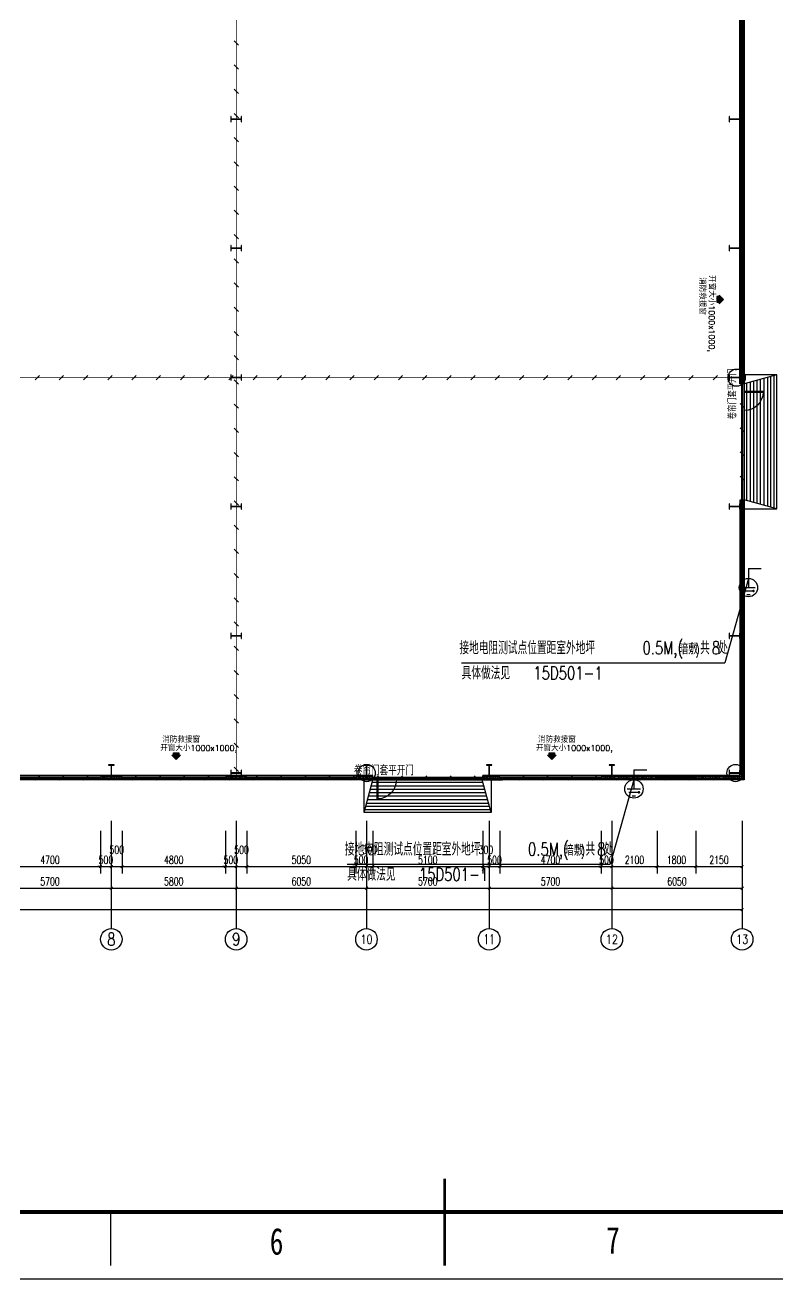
# Model space of a CAD drawing. Extents: x 7651907 to 8255021, y -2490714 to -1144618.
# Drawn here: x 7892677 to 7927646, y -1894158 to -1835911 of the extents above; entities that cross this region are included whole.
import ezdxf
from ezdxf.enums import TextEntityAlignment as Align

# ---------------------------------------------------------------- set-up
doc = ezdxf.new("R2010")
doc.units = 0
doc.header["$LTSCALE"] = 1000
for name, pattern in [('CENTER2', [1.125, 0.75, -0.125, 0.125, -0.125]), ('CONTINOUS', [0]), ('DASH', [0.35, 0.25, -0.1])]:
    doc.linetypes.add(name, pattern=pattern)
doc.layers.get('0').update_dxf_attribs({"linetype": 'CONTINUOUS'})
doc.layers.get('Defpoints').update_dxf_attribs({"linetype": 'CONTINUOUS'})
for name, color, linetype in [('001-墙体', 30, 'CONTINUOUS'), ('AXIS', 3, 'CONTINUOUS'), ('AXIS_TEXT', 7, 'CONTINUOUS'), ('DIM-动力', 3, 'CONTINUOUS'), ('EQUIP-动力', 3, 'CONTINUOUS'), ('M_Prof', 2, 'CONTINUOUS'), ('PUB_HATCH', 8, 'CONTINUOUS'), ('PUB_TEXT', 7, 'CONTINUOUS'), ('SHTLN', 4, 'CONTINUOUS'), ('STAIR', 2, 'CONTINUOUS'), ('wen强文字', 2, 'CONTINUOUS'), ('WINDOW', 4, 'CONTINUOUS'), ('WINDOW_TEXT', 7, 'CONTINUOUS'), ('WIRE-接地', 4, 'CONTINUOUS'), ('墙线', 2, 'CONTINUOUS'), ('外轮廓', 8, 'CONTINUOUS'), ('标注-照明', 7, 'CONTINUOUS')]:
    doc.layers.add(name, color=color, linetype=linetype)
doc.styles.add('_TCH_AXIS', font='COMPLEX', dxfattribs={"bigfont": 'GBCBIG'})
doc.styles.add('_TCH_DIM', font='SIMPLEX', dxfattribs={"bigfont": 'GBCBIG'})
doc.styles.add('_TCH_DIM_T3', font='SIMPLEX', dxfattribs={"width": 0.705882, "bigfont": 'GBCBIG'})
doc.styles.add('_TCH_WINDOW', font='SIMPLEX', dxfattribs={"height": 3.5, "bigfont": 'GBCBIG'})
doc.styles.add('COMPLEX', font='COMPLEX')
doc.styles.add('LDTS', font='txt.shx', dxfattribs={"width": 0.75, "bigfont": 'hzdx.shx'})
doc.styles.get("Standard").update_dxf_attribs({"font": 'txt.shx', "width": 0.7, "bigfont": 'TSSDCHN.shx'})
doc.styles.add('图框字体', font='simhei.ttf')
doc.dimstyles.new('_TCH_ARCH&&125', dxfattribs={"dimtxt": 371.875, "dimasz": 125, "dimexe": 312.5, "dimexo": 375, "dimgap": 125, "dimtad": 1, "dimdec": 0, "dimzin": 0, "dimdsep": 46, "dimtxsty": '_TCH_DIM_T3', "dimblk": 'ARCHTICK', "dimcen": 0.09, "dimclrt": 7, "dimazin": 2, "dimtfac": 1, "dimtdec": 0, "dimtix": 1, "dimtmove": 2, "dimatfit": 3, "dimfxl": 0, "dimtolj": 1, "dimtzin": 0, "dimarcsym": 0})
pattern_1 = [(45, (0, 53.85), (-106.06606, 106.06606), []), (45, (52.16, 0), (-106.06606, 106.06606), [59.21055, -33.8346])]

# ---------------------------------------------------------------- blocks, each defined once
blk = doc.blocks.new('sgdgsgsg')
at = {"layer": 'M_Prof'}
for points in [[(8034296, -951026), (8034296, -951276), (8034308, -951276), (8034308, -951154), (8034784, -951154), (8034784, -951276), (8034796, -951276), (8034796, -951026), (8034784, -951026), (8034784, -951148), (8034308, -951148), (8034308, -951026)], [(8057446, -951026), (8057446, -951276), (8057458, -951276), (8057458, -951154), (8057934, -951154), (8057934, -951276), (8057946, -951276), (8057946, -951026), (8057934, -951026), (8057934, -951148), (8057458, -951148), (8057458, -951026)], [(8034296, -957026), (8034296, -957276), (8034308, -957276), (8034308, -957154), (8034784, -957154), (8034784, -957276), (8034796, -957276), (8034796, -957026), (8034784, -957026), (8034784, -957148), (8034308, -957148), (8034308, -957026)], [(8057446, -957026), (8057446, -957276), (8057458, -957276), (8057458, -957154), (8057934, -957154), (8057934, -957276), (8057946, -957276), (8057946, -957026), (8057934, -957026), (8057934, -957148), (8057458, -957148), (8057458, -957026)], [(8034296, -963026), (8034296, -963276), (8034308, -963276), (8034308, -963154), (8034784, -963154), (8034784, -963276), (8034796, -963276), (8034796, -963026), (8034784, -963026), (8034784, -963148), (8034308, -963148), (8034308, -963026)], [(8057446, -963026), (8057446, -963276), (8057458, -963276), (8057458, -963154), (8057934, -963154), (8057934, -963276), (8057946, -963276), (8057946, -963026), (8057934, -963026), (8057934, -963148), (8057458, -963148), (8057458, -963026)], [(8034296, -969026), (8034296, -969276), (8034308, -969276), (8034308, -969154), (8034784, -969154), (8034784, -969276), (8034796, -969276), (8034796, -969026), (8034784, -969026), (8034784, -969148), (8034308, -969148), (8034308, -969026)], [(8057446, -969026), (8057446, -969276), (8057458, -969276), (8057458, -969154), (8057934, -969154), (8057934, -969276), (8057946, -969276), (8057946, -969026), (8057934, -969026), (8057934, -969148), (8057458, -969148), (8057458, -969026)], [(8034296, -975026), (8034296, -975276), (8034308, -975276), (8034308, -975154), (8034784, -975154), (8034784, -975276), (8034796, -975276), (8034796, -975026), (8034784, -975026), (8034784, -975148), (8034308, -975148), (8034308, -975026)], [(8057446, -975026), (8057446, -975276), (8057458, -975276), (8057458, -975154), (8057934, -975154), (8057934, -975276), (8057946, -975276), (8057946, -975026), (8057934, -975026), (8057934, -975148), (8057458, -975148), (8057458, -975026)], [(8028871, -981151), (8028621, -981151), (8028621, -981163), (8028743, -981163), (8028743, -981639), (8028621, -981639), (8028621, -981651), (8028871, -981651), (8028871, -981639), (8028749, -981639), (8028749, -981163), (8028871, -981163)], [(8034296, -981401), (8034296, -981651), (8034308, -981651), (8034308, -981529), (8034784, -981529), (8034784, -981651), (8034796, -981651), (8034796, -981401), (8034784, -981401), (8034784, -981523), (8034308, -981523), (8034308, -981401)], [(8040721, -981151), (8040471, -981151), (8040471, -981163), (8040593, -981163), (8040593, -981639), (8040471, -981639), (8040471, -981651), (8040721, -981651), (8040721, -981639), (8040599, -981639), (8040599, -981163), (8040721, -981163)], [(8046421, -981151), (8046171, -981151), (8046171, -981163), (8046293, -981163), (8046293, -981639), (8046171, -981639), (8046171, -981651), (8046421, -981651), (8046421, -981639), (8046299, -981639), (8046299, -981163), (8046421, -981163)], [(8052121, -981151), (8051871, -981151), (8051871, -981163), (8051993, -981163), (8051993, -981639), (8051871, -981639), (8051871, -981651), (8052121, -981651), (8052121, -981639), (8051999, -981639), (8051999, -981163), (8052121, -981163)], [(8057446, -981401), (8057446, -981651), (8057458, -981651), (8057458, -981529), (8057934, -981529), (8057934, -981651), (8057946, -981651), (8057946, -981401), (8057934, -981401), (8057934, -981523), (8057458, -981523), (8057458, -981401)]]:
    blk.add_lwpolyline(points, close=True, dxfattribs=at)
blk = doc.blocks.new('5181895')
h = blk.add_hatch(color=13)
h.dxf.hatch_style = 1
h.paths.add_polyline_path([(-1101987, -147875), (-1102144, -148033), (-1102087, -148033), (-1102087, -148123), (-1101887, -148123), (-1101887, -148033), (-1101829, -148033)])
at = {"color": 13}
blk.add_lwpolyline([(-1101987, -147875), (-1102144, -148033), (-1102087, -148033), (-1102087, -148123), (-1101887, -148123), (-1101887, -148033), (-1101829, -148033), (-1101987, -147875)], close=True, dxfattribs=at)
blk = doc.blocks.new('_AXISO')
blk.add_circle((0, 0), 0.5)
at = {"layer": 'AXIS_TEXT', "style": 'COMPLEX', "width": 1.041667}
blk.add_attdef('A', text='', height=0.56, dxfattribs=at).set_placement((-0.25, -0.28), (0.25, -0.28), align=Align.FIT)
blk = doc.blocks.new('_ArchTick')
at = {"color": 0, "linetype": 'ByBlock', "const_width": 0.4}
blk.add_lwpolyline([(-0.5, -0.5), (0.5, 0.5)], dxfattribs=at)
blk = doc.blocks.new('*D82')
at = {"layer": 'AXIS', "color": 0, "lineweight": -2}
for p, q in [((8000, 5625), (8000, 1562)), ((78000, 5625), (78000, 1562)), ((8000, 1875), (78000, 1875))]:
    blk.add_line(p, q, dxfattribs=at)
at = {"layer": 'Defpoints', "color": 0}
for p in [(8000, 6000), (78000, 6000), (78000, 1875)]:
    blk.add_point(p, dxfattribs=at)
at = {"layer": 'AXIS', "color": 0, "lineweight": -2, "xscale": 125, "yscale": 125, "zscale": 125, "rotation": 180}
blk.add_blockref('_ArchTick', (8000, 1875), dxfattribs=at)
at = {"layer": 'AXIS', "color": 0, "lineweight": -2, "xscale": 125, "yscale": 125, "zscale": 125}
blk.add_blockref('_ArchTick', (78000, 1875), dxfattribs=at)
at = {"layer": 'AXIS', "color": 7, "insert": (43000, 2186), "char_height": 371.9, "attachment_point": 5, "style": '_TCH_DIM_T3'}
blk.add_mtext('\\A1;70000', dxfattribs=at)
blk = doc.blocks.new('*D89')
at = {"layer": 'AXIS', "color": 0, "lineweight": -2}
for p, q in [((43000, 5625), (43000, 2562)), ((48700, 5625), (48700, 2562)), ((43000, 2875), (48700, 2875))]:
    blk.add_line(p, q, dxfattribs=at)
at = {"layer": 'Defpoints', "color": 0}
for p in [(43000, 6000), (48700, 6000), (48700, 2875)]:
    blk.add_point(p, dxfattribs=at)
at = {"layer": 'AXIS', "color": 0, "lineweight": -2, "xscale": 125, "yscale": 125, "zscale": 125, "rotation": 180}
blk.add_blockref('_ArchTick', (43000, 2875), dxfattribs=at)
at = {"layer": 'AXIS', "color": 0, "lineweight": -2, "xscale": 125, "yscale": 125, "zscale": 125}
blk.add_blockref('_ArchTick', (48700, 2875), dxfattribs=at)
at = {"layer": 'AXIS', "color": 7, "insert": (45850, 3186), "char_height": 371.9, "attachment_point": 5, "style": '_TCH_DIM_T3'}
blk.add_mtext('\\A1;5700', dxfattribs=at)
blk = doc.blocks.new('*D90')
at = {"layer": 'AXIS', "color": 0, "lineweight": -2}
for p, q in [((48700, 5625), (48700, 2562)), ((54500, 5625), (54500, 2562)), ((48700, 2875), (54500, 2875))]:
    blk.add_line(p, q, dxfattribs=at)
at = {"layer": 'Defpoints', "color": 0}
for p in [(48700, 6000), (54500, 6000), (54500, 2875)]:
    blk.add_point(p, dxfattribs=at)
at = {"layer": 'AXIS', "color": 0, "lineweight": -2, "xscale": 125, "yscale": 125, "zscale": 125, "rotation": 180}
blk.add_blockref('_ArchTick', (48700, 2875), dxfattribs=at)
at = {"layer": 'AXIS', "color": 0, "lineweight": -2, "xscale": 125, "yscale": 125, "zscale": 125}
blk.add_blockref('_ArchTick', (54500, 2875), dxfattribs=at)
at = {"layer": 'AXIS', "color": 7, "insert": (51600, 3186), "char_height": 371.9, "attachment_point": 5, "style": '_TCH_DIM_T3'}
blk.add_mtext('\\A1;5800', dxfattribs=at)
blk = doc.blocks.new('*D91')
at = {"layer": 'AXIS', "color": 0, "lineweight": -2}
for p, q in [((54500, 5625), (54500, 2562)), ((60550, 5625), (60550, 2562)), ((54500, 2875), (60550, 2875))]:
    blk.add_line(p, q, dxfattribs=at)
at = {"layer": 'Defpoints', "color": 0}
for p in [(54500, 6000), (60550, 6000), (60550, 2875)]:
    blk.add_point(p, dxfattribs=at)
at = {"layer": 'AXIS', "color": 0, "lineweight": -2, "xscale": 125, "yscale": 125, "zscale": 125, "rotation": 180}
blk.add_blockref('_ArchTick', (54500, 2875), dxfattribs=at)
at = {"layer": 'AXIS', "color": 0, "lineweight": -2, "xscale": 125, "yscale": 125, "zscale": 125}
blk.add_blockref('_ArchTick', (60550, 2875), dxfattribs=at)
at = {"layer": 'AXIS', "color": 7, "insert": (57525, 3186), "char_height": 371.9, "attachment_point": 5, "style": '_TCH_DIM_T3'}
blk.add_mtext('\\A1;6050', dxfattribs=at)
blk = doc.blocks.new('*D92')
at = {"layer": 'AXIS', "color": 0, "lineweight": -2}
for p, q in [((60550, 5625), (60550, 2562)), ((66250, 5625), (66250, 2562)), ((60550, 2875), (66250, 2875))]:
    blk.add_line(p, q, dxfattribs=at)
at = {"layer": 'Defpoints', "color": 0}
for p in [(60550, 6000), (66250, 6000), (66250, 2875)]:
    blk.add_point(p, dxfattribs=at)
at = {"layer": 'AXIS', "color": 0, "lineweight": -2, "xscale": 125, "yscale": 125, "zscale": 125, "rotation": 180}
blk.add_blockref('_ArchTick', (60550, 2875), dxfattribs=at)
at = {"layer": 'AXIS', "color": 0, "lineweight": -2, "xscale": 125, "yscale": 125, "zscale": 125}
blk.add_blockref('_ArchTick', (66250, 2875), dxfattribs=at)
at = {"layer": 'AXIS', "color": 7, "insert": (63400, 3186), "char_height": 371.9, "attachment_point": 5, "style": '_TCH_DIM_T3'}
blk.add_mtext('\\A1;5700', dxfattribs=at)
blk = doc.blocks.new('*D93')
at = {"layer": 'AXIS', "color": 0, "lineweight": -2}
for p, q in [((66250, 5625), (66250, 2562)), ((71950, 5625), (71950, 2562)), ((66250, 2875), (71950, 2875))]:
    blk.add_line(p, q, dxfattribs=at)
at = {"layer": 'Defpoints', "color": 0}
for p in [(66250, 6000), (71950, 6000), (71950, 2875)]:
    blk.add_point(p, dxfattribs=at)
at = {"layer": 'AXIS', "color": 0, "lineweight": -2, "xscale": 125, "yscale": 125, "zscale": 125, "rotation": 180}
blk.add_blockref('_ArchTick', (66250, 2875), dxfattribs=at)
at = {"layer": 'AXIS', "color": 0, "lineweight": -2, "xscale": 125, "yscale": 125, "zscale": 125}
blk.add_blockref('_ArchTick', (71950, 2875), dxfattribs=at)
at = {"layer": 'AXIS', "color": 7, "insert": (69100, 3186), "char_height": 371.9, "attachment_point": 5, "style": '_TCH_DIM_T3'}
blk.add_mtext('\\A1;5700', dxfattribs=at)
blk = doc.blocks.new('*D94')
at = {"layer": 'AXIS', "color": 0, "lineweight": -2}
for p, q in [((71950, 5625), (71950, 2562)), ((78000, 5625), (78000, 2562)), ((71950, 2875), (78000, 2875))]:
    blk.add_line(p, q, dxfattribs=at)
at = {"layer": 'Defpoints', "color": 0}
for p in [(71950, 6000), (78000, 6000), (78000, 2875)]:
    blk.add_point(p, dxfattribs=at)
at = {"layer": 'AXIS', "color": 0, "lineweight": -2, "xscale": 125, "yscale": 125, "zscale": 125, "rotation": 180}
blk.add_blockref('_ArchTick', (71950, 2875), dxfattribs=at)
at = {"layer": 'AXIS', "color": 0, "lineweight": -2, "xscale": 125, "yscale": 125, "zscale": 125}
blk.add_blockref('_ArchTick', (78000, 2875), dxfattribs=at)
at = {"layer": 'AXIS', "color": 7, "insert": (74975, 3186), "char_height": 371.9, "attachment_point": 5, "style": '_TCH_DIM_T3'}
blk.add_mtext('\\A1;6050', dxfattribs=at)
blk = doc.blocks.new('$DorLib2D$00000213')
at = {"color": 0, "linetype": 'DASH', "const_width": 0.02}
blk.add_lwpolyline([(0.5, 0), (-0.5, 0)], dxfattribs=at)
blk = doc.blocks.new('$TCHSYS$WIN2D')
for p, q in [((-0.5, 0.5), (0.5, 0.5)), ((-0.5, 0.5), (-0.5, -0.5)), ((0.5, 0.5), (0.5, -0.5)), ((0.5, 0.167), (-0.5, 0.167)), ((0.5, -0.167), (-0.5, -0.167)), ((-0.5, -0.5), (0.5, -0.5))]:
    blk.add_line(p, q)
blk = doc.blocks.new('*D144')
at = {"layer": 'AXIS', "color": 0, "lineweight": -2}
for p, q in [((43500, 5539), (43500, 3562)), ((48200, 5539), (48200, 3562)), ((43500, 3875), (48200, 3875))]:
    blk.add_line(p, q, dxfattribs=at)
at = {"layer": 'Defpoints', "color": 0}
for p in [(43500, 5914), (48200, 5914), (48200, 3875)]:
    blk.add_point(p, dxfattribs=at)
at = {"layer": 'AXIS', "color": 0, "lineweight": -2, "xscale": 125, "yscale": 125, "zscale": 125, "rotation": 180}
blk.add_blockref('_ArchTick', (43500, 3875), dxfattribs=at)
at = {"layer": 'AXIS', "color": 0, "lineweight": -2, "xscale": 125, "yscale": 125, "zscale": 125}
blk.add_blockref('_ArchTick', (48200, 3875), dxfattribs=at)
at = {"layer": 'AXIS', "color": 7, "insert": (45850, 4186), "char_height": 371.9, "attachment_point": 5, "style": '_TCH_DIM_T3'}
blk.add_mtext('\\A1;4700', dxfattribs=at)
blk = doc.blocks.new('*D145')
at = {"layer": 'AXIS', "color": 0, "lineweight": -2}
for p, q in [((48200, 5539), (48200, 3562)), ((48700, 5539), (48700, 3562)), ((48200, 3875), (48075, 3875)), ((48200, 3875), (48700, 3875)), ((48700, 3875), (48825, 3875))]:
    blk.add_line(p, q, dxfattribs=at)
at = {"layer": 'Defpoints', "color": 0}
for p in [(48200, 5914), (48700, 5914), (48700, 3875)]:
    blk.add_point(p, dxfattribs=at)
at = {"layer": 'AXIS', "color": 0, "lineweight": -2, "xscale": 125, "yscale": 125, "zscale": 125}
blk.add_blockref('_ArchTick', (48200, 3875), dxfattribs=at)
at = {"layer": 'AXIS', "color": 0, "lineweight": -2, "xscale": 125, "yscale": 125, "zscale": 125, "rotation": 180}
blk.add_blockref('_ArchTick', (48700, 3875), dxfattribs=at)
at = {"layer": 'AXIS', "color": 7, "insert": (48450, 4186), "char_height": 371.9, "attachment_point": 5, "style": '_TCH_DIM_T3'}
blk.add_mtext('\\A1;500', dxfattribs=at)
blk = doc.blocks.new('*D146')
at = {"layer": 'AXIS', "color": 0, "lineweight": -2}
for p, q in [((48700, 5539), (48700, 3562)), ((49200, 5539), (49200, 3562)), ((48700, 3875), (49200, 3875))]:
    blk.add_line(p, q, dxfattribs=at)
at = {"layer": 'Defpoints', "color": 0}
for p in [(48700, 5914), (49200, 5914), (49200, 3875)]:
    blk.add_point(p, dxfattribs=at)
at = {"layer": 'AXIS', "color": 0, "lineweight": -2, "xscale": 125, "yscale": 125, "zscale": 125, "rotation": 180}
blk.add_blockref('_ArchTick', (48700, 3875), dxfattribs=at)
at = {"layer": 'AXIS', "color": 0, "lineweight": -2, "xscale": 125, "yscale": 125, "zscale": 125}
blk.add_blockref('_ArchTick', (49200, 3875), dxfattribs=at)
at = {"layer": 'AXIS', "color": 7, "insert": (48950, 4656), "char_height": 371.9, "attachment_point": 5, "style": '_TCH_DIM_T3'}
blk.add_mtext('\\A1;500', dxfattribs=at)
blk = doc.blocks.new('*D147')
at = {"layer": 'AXIS', "color": 0, "lineweight": -2}
for p, q in [((49200, 5539), (49200, 3562)), ((54000, 5539), (54000, 3562)), ((49200, 3875), (54000, 3875))]:
    blk.add_line(p, q, dxfattribs=at)
at = {"layer": 'Defpoints', "color": 0}
for p in [(49200, 5914), (54000, 5914), (54000, 3875)]:
    blk.add_point(p, dxfattribs=at)
at = {"layer": 'AXIS', "color": 0, "lineweight": -2, "xscale": 125, "yscale": 125, "zscale": 125, "rotation": 180}
blk.add_blockref('_ArchTick', (49200, 3875), dxfattribs=at)
at = {"layer": 'AXIS', "color": 0, "lineweight": -2, "xscale": 125, "yscale": 125, "zscale": 125}
blk.add_blockref('_ArchTick', (54000, 3875), dxfattribs=at)
at = {"layer": 'AXIS', "color": 7, "insert": (51600, 4186), "char_height": 371.9, "attachment_point": 5, "style": '_TCH_DIM_T3'}
blk.add_mtext('\\A1;4800', dxfattribs=at)
blk = doc.blocks.new('*D148')
at = {"layer": 'AXIS', "color": 0, "lineweight": -2}
for p, q in [((54000, 5539), (54000, 3562)), ((54500, 5539), (54500, 3562)), ((54000, 3875), (53875, 3875)), ((54000, 3875), (54500, 3875)), ((54500, 3875), (54625, 3875))]:
    blk.add_line(p, q, dxfattribs=at)
at = {"layer": 'Defpoints', "color": 0}
for p in [(54000, 5914), (54500, 5914), (54500, 3875)]:
    blk.add_point(p, dxfattribs=at)
at = {"layer": 'AXIS', "color": 0, "lineweight": -2, "xscale": 125, "yscale": 125, "zscale": 125}
blk.add_blockref('_ArchTick', (54000, 3875), dxfattribs=at)
at = {"layer": 'AXIS', "color": 0, "lineweight": -2, "xscale": 125, "yscale": 125, "zscale": 125, "rotation": 180}
blk.add_blockref('_ArchTick', (54500, 3875), dxfattribs=at)
at = {"layer": 'AXIS', "color": 7, "insert": (54250, 4186), "char_height": 371.9, "attachment_point": 5, "style": '_TCH_DIM_T3'}
blk.add_mtext('\\A1;500', dxfattribs=at)
blk = doc.blocks.new('*D149')
at = {"layer": 'AXIS', "color": 0, "lineweight": -2}
for p, q in [((54500, 5539), (54500, 3562)), ((55000, 5539), (55000, 3562)), ((54500, 3875), (55000, 3875))]:
    blk.add_line(p, q, dxfattribs=at)
at = {"layer": 'Defpoints', "color": 0}
for p in [(54500, 5914), (55000, 5914), (55000, 3875)]:
    blk.add_point(p, dxfattribs=at)
at = {"layer": 'AXIS', "color": 0, "lineweight": -2, "xscale": 125, "yscale": 125, "zscale": 125, "rotation": 180}
blk.add_blockref('_ArchTick', (54500, 3875), dxfattribs=at)
at = {"layer": 'AXIS', "color": 0, "lineweight": -2, "xscale": 125, "yscale": 125, "zscale": 125}
blk.add_blockref('_ArchTick', (55000, 3875), dxfattribs=at)
at = {"layer": 'AXIS', "color": 7, "insert": (54750, 4656), "char_height": 371.9, "attachment_point": 5, "style": '_TCH_DIM_T3'}
blk.add_mtext('\\A1;500', dxfattribs=at)
blk = doc.blocks.new('*D150')
at = {"layer": 'AXIS', "color": 0, "lineweight": -2}
for p, q in [((55000, 5539), (55000, 3562)), ((60050, 5539), (60050, 3562)), ((55000, 3875), (60050, 3875))]:
    blk.add_line(p, q, dxfattribs=at)
at = {"layer": 'Defpoints', "color": 0}
for p in [(55000, 5914), (60050, 5914), (60050, 3875)]:
    blk.add_point(p, dxfattribs=at)
at = {"layer": 'AXIS', "color": 0, "lineweight": -2, "xscale": 125, "yscale": 125, "zscale": 125, "rotation": 180}
blk.add_blockref('_ArchTick', (55000, 3875), dxfattribs=at)
at = {"layer": 'AXIS', "color": 0, "lineweight": -2, "xscale": 125, "yscale": 125, "zscale": 125}
blk.add_blockref('_ArchTick', (60050, 3875), dxfattribs=at)
at = {"layer": 'AXIS', "color": 7, "insert": (57525, 4186), "char_height": 371.9, "attachment_point": 5, "style": '_TCH_DIM_T3'}
blk.add_mtext('\\A1;5050', dxfattribs=at)
blk = doc.blocks.new('*D151')
at = {"layer": 'AXIS', "color": 0, "lineweight": -2}
for p, q in [((60050, 5539), (60050, 3562)), ((60550, 5539), (60550, 3562)), ((60050, 3875), (59925, 3875)), ((60050, 3875), (60550, 3875)), ((60550, 3875), (60675, 3875))]:
    blk.add_line(p, q, dxfattribs=at)
at = {"layer": 'Defpoints', "color": 0}
for p in [(60050, 5914), (60550, 5914), (60550, 3875)]:
    blk.add_point(p, dxfattribs=at)
at = {"layer": 'AXIS', "color": 0, "lineweight": -2, "xscale": 125, "yscale": 125, "zscale": 125}
blk.add_blockref('_ArchTick', (60050, 3875), dxfattribs=at)
at = {"layer": 'AXIS', "color": 0, "lineweight": -2, "xscale": 125, "yscale": 125, "zscale": 125, "rotation": 180}
blk.add_blockref('_ArchTick', (60550, 3875), dxfattribs=at)
at = {"layer": 'AXIS', "color": 7, "insert": (60300, 4186), "char_height": 371.9, "attachment_point": 5, "style": '_TCH_DIM_T3'}
blk.add_mtext('\\A1;500', dxfattribs=at)
blk = doc.blocks.new('*D152')
at = {"layer": 'AXIS', "color": 0, "lineweight": -2}
for p, q in [((60550, 5539), (60550, 3562)), ((60850, 5539), (60850, 3562)), ((60550, 3875), (60850, 3875))]:
    blk.add_line(p, q, dxfattribs=at)
at = {"layer": 'Defpoints', "color": 0}
for p in [(60550, 5914), (60850, 5914), (60850, 3875)]:
    blk.add_point(p, dxfattribs=at)
at = {"layer": 'AXIS', "color": 0, "lineweight": -2, "xscale": 125, "yscale": 125, "zscale": 125, "rotation": 180}
blk.add_blockref('_ArchTick', (60550, 3875), dxfattribs=at)
at = {"layer": 'AXIS', "color": 0, "lineweight": -2, "xscale": 125, "yscale": 125, "zscale": 125}
blk.add_blockref('_ArchTick', (60850, 3875), dxfattribs=at)
at = {"layer": 'AXIS', "color": 7, "insert": (60700, 4656), "char_height": 371.9, "attachment_point": 5, "style": '_TCH_DIM_T3'}
blk.add_mtext('\\A1;300', dxfattribs=at)
blk = doc.blocks.new('*D153')
at = {"layer": 'AXIS', "color": 0, "lineweight": -2}
for p, q in [((60850, 5539), (60850, 3562)), ((65950, 5539), (65950, 3562)), ((60850, 3875), (65950, 3875))]:
    blk.add_line(p, q, dxfattribs=at)
at = {"layer": 'Defpoints', "color": 0}
for p in [(60850, 5914), (65950, 5914), (65950, 3875)]:
    blk.add_point(p, dxfattribs=at)
at = {"layer": 'AXIS', "color": 0, "lineweight": -2, "xscale": 125, "yscale": 125, "zscale": 125, "rotation": 180}
blk.add_blockref('_ArchTick', (60850, 3875), dxfattribs=at)
at = {"layer": 'AXIS', "color": 0, "lineweight": -2, "xscale": 125, "yscale": 125, "zscale": 125}
blk.add_blockref('_ArchTick', (65950, 3875), dxfattribs=at)
at = {"layer": 'AXIS', "color": 7, "insert": (63400, 4186), "char_height": 371.9, "attachment_point": 5, "style": '_TCH_DIM_T3'}
blk.add_mtext('\\A1;5100', dxfattribs=at)
blk = doc.blocks.new('*D154')
at = {"layer": 'AXIS', "color": 0, "lineweight": -2}
for p, q in [((65950, 5539), (65950, 3562)), ((66250, 5539), (66250, 3562)), ((65950, 3875), (66250, 3875))]:
    blk.add_line(p, q, dxfattribs=at)
at = {"layer": 'Defpoints', "color": 0}
for p in [(65950, 5914), (66250, 5914), (66250, 3875)]:
    blk.add_point(p, dxfattribs=at)
at = {"layer": 'AXIS', "color": 0, "lineweight": -2, "xscale": 125, "yscale": 125, "zscale": 125, "rotation": 180}
blk.add_blockref('_ArchTick', (65950, 3875), dxfattribs=at)
at = {"layer": 'AXIS', "color": 0, "lineweight": -2, "xscale": 125, "yscale": 125, "zscale": 125}
blk.add_blockref('_ArchTick', (66250, 3875), dxfattribs=at)
at = {"layer": 'AXIS', "color": 7, "insert": (66100, 4656), "char_height": 371.9, "attachment_point": 5, "style": '_TCH_DIM_T3'}
blk.add_mtext('\\A1;300', dxfattribs=at)
blk = doc.blocks.new('*D155')
at = {"layer": 'AXIS', "color": 0, "lineweight": -2}
for p, q in [((66250, 5539), (66250, 3562)), ((66750, 5539), (66750, 3562)), ((66250, 3875), (66125, 3875)), ((66250, 3875), (66750, 3875)), ((66750, 3875), (66875, 3875))]:
    blk.add_line(p, q, dxfattribs=at)
at = {"layer": 'Defpoints', "color": 0}
for p in [(66250, 5914), (66750, 5914), (66750, 3875)]:
    blk.add_point(p, dxfattribs=at)
at = {"layer": 'AXIS', "color": 0, "lineweight": -2, "xscale": 125, "yscale": 125, "zscale": 125}
blk.add_blockref('_ArchTick', (66250, 3875), dxfattribs=at)
at = {"layer": 'AXIS', "color": 0, "lineweight": -2, "xscale": 125, "yscale": 125, "zscale": 125, "rotation": 180}
blk.add_blockref('_ArchTick', (66750, 3875), dxfattribs=at)
at = {"layer": 'AXIS', "color": 7, "insert": (66500, 4186), "char_height": 371.9, "attachment_point": 5, "style": '_TCH_DIM_T3'}
blk.add_mtext('\\A1;500', dxfattribs=at)
blk = doc.blocks.new('*D156')
at = {"layer": 'AXIS', "color": 0, "lineweight": -2}
for p, q in [((66750, 5539), (66750, 3562)), ((71450, 5539), (71450, 3562)), ((66750, 3875), (71450, 3875))]:
    blk.add_line(p, q, dxfattribs=at)
at = {"layer": 'Defpoints', "color": 0}
for p in [(66750, 5914), (71450, 5914), (71450, 3875)]:
    blk.add_point(p, dxfattribs=at)
at = {"layer": 'AXIS', "color": 0, "lineweight": -2, "xscale": 125, "yscale": 125, "zscale": 125, "rotation": 180}
blk.add_blockref('_ArchTick', (66750, 3875), dxfattribs=at)
at = {"layer": 'AXIS', "color": 0, "lineweight": -2, "xscale": 125, "yscale": 125, "zscale": 125}
blk.add_blockref('_ArchTick', (71450, 3875), dxfattribs=at)
at = {"layer": 'AXIS', "color": 7, "insert": (69100, 4186), "char_height": 371.9, "attachment_point": 5, "style": '_TCH_DIM_T3'}
blk.add_mtext('\\A1;4700', dxfattribs=at)
blk = doc.blocks.new('*D157')
at = {"layer": 'AXIS', "color": 0, "lineweight": -2}
for p, q in [((71450, 5539), (71450, 3562)), ((71950, 5539), (71950, 3562)), ((71450, 3875), (71325, 3875)), ((71450, 3875), (71950, 3875)), ((71950, 3875), (72075, 3875))]:
    blk.add_line(p, q, dxfattribs=at)
at = {"layer": 'Defpoints', "color": 0}
for p in [(71450, 5914), (71950, 5914), (71950, 3875)]:
    blk.add_point(p, dxfattribs=at)
at = {"layer": 'AXIS', "color": 0, "lineweight": -2, "xscale": 125, "yscale": 125, "zscale": 125}
blk.add_blockref('_ArchTick', (71450, 3875), dxfattribs=at)
at = {"layer": 'AXIS', "color": 0, "lineweight": -2, "xscale": 125, "yscale": 125, "zscale": 125, "rotation": 180}
blk.add_blockref('_ArchTick', (71950, 3875), dxfattribs=at)
at = {"layer": 'AXIS', "color": 7, "insert": (71700, 4186), "char_height": 371.9, "attachment_point": 5, "style": '_TCH_DIM_T3'}
blk.add_mtext('\\A1;500', dxfattribs=at)
blk = doc.blocks.new('*D158')
at = {"layer": 'AXIS', "color": 0, "lineweight": -2}
for p, q in [((71950, 5539), (71950, 3562)), ((74050, 5539), (74050, 3562)), ((71950, 3875), (74050, 3875))]:
    blk.add_line(p, q, dxfattribs=at)
at = {"layer": 'Defpoints', "color": 0}
for p in [(71950, 5914), (74050, 5914), (74050, 3875)]:
    blk.add_point(p, dxfattribs=at)
at = {"layer": 'AXIS', "color": 0, "lineweight": -2, "xscale": 125, "yscale": 125, "zscale": 125, "rotation": 180}
blk.add_blockref('_ArchTick', (71950, 3875), dxfattribs=at)
at = {"layer": 'AXIS', "color": 0, "lineweight": -2, "xscale": 125, "yscale": 125, "zscale": 125}
blk.add_blockref('_ArchTick', (74050, 3875), dxfattribs=at)
at = {"layer": 'AXIS', "color": 7, "insert": (73000, 4186), "char_height": 371.9, "attachment_point": 5, "style": '_TCH_DIM_T3'}
blk.add_mtext('\\A1;2100', dxfattribs=at)
blk = doc.blocks.new('*D159')
at = {"layer": 'AXIS', "color": 0, "lineweight": -2}
for p, q in [((74050, 5539), (74050, 3562)), ((75850, 5539), (75850, 3562)), ((74050, 3875), (75850, 3875))]:
    blk.add_line(p, q, dxfattribs=at)
at = {"layer": 'Defpoints', "color": 0}
for p in [(74050, 5914), (75850, 5914), (75850, 3875)]:
    blk.add_point(p, dxfattribs=at)
at = {"layer": 'AXIS', "color": 0, "lineweight": -2, "xscale": 125, "yscale": 125, "zscale": 125, "rotation": 180}
blk.add_blockref('_ArchTick', (74050, 3875), dxfattribs=at)
at = {"layer": 'AXIS', "color": 0, "lineweight": -2, "xscale": 125, "yscale": 125, "zscale": 125}
blk.add_blockref('_ArchTick', (75850, 3875), dxfattribs=at)
at = {"layer": 'AXIS', "color": 7, "insert": (74950, 4186), "char_height": 371.9, "attachment_point": 5, "style": '_TCH_DIM_T3'}
blk.add_mtext('\\A1;1800', dxfattribs=at)
blk = doc.blocks.new('*D160')
at = {"layer": 'AXIS', "color": 0, "lineweight": -2}
for p, q in [((75850, 5539), (75850, 3562)), ((78000, 5539), (78000, 3562)), ((75850, 3875), (78000, 3875))]:
    blk.add_line(p, q, dxfattribs=at)
at = {"layer": 'Defpoints', "color": 0}
for p in [(75850, 5914), (78000, 5914), (78000, 3875)]:
    blk.add_point(p, dxfattribs=at)
at = {"layer": 'AXIS', "color": 0, "lineweight": -2, "xscale": 125, "yscale": 125, "zscale": 125, "rotation": 180}
blk.add_blockref('_ArchTick', (75850, 3875), dxfattribs=at)
at = {"layer": 'AXIS', "color": 0, "lineweight": -2, "xscale": 125, "yscale": 125, "zscale": 125}
blk.add_blockref('_ArchTick', (78000, 3875), dxfattribs=at)
at = {"layer": 'AXIS', "color": 7, "insert": (76925, 4186), "char_height": 371.9, "attachment_point": 5, "style": '_TCH_DIM_T3'}
blk.add_mtext('\\A1;2150', dxfattribs=at)
blk = doc.blocks.new('$TelecSys$00000008')
blk.add_line((0.4, 0.4), (-0.4, -0.4))
blk = doc.blocks.new('$equip$00002693')
for p, q in [((-1.19, 0), (-1.19, -1.77)), ((-1.82, -1.77), (-0.57, -1.77)), ((-1.66, -2.08), (-0.72, -2.08)), ((-1.35, -2.4), (-1.04, -2.4))]:
    blk.add_line(p, q)
blk.add_lwpolyline([(-1.19, 0), (0, 0)])
blk.add_circle((-1.19, -1.77), 0.853)
blk = doc.blocks.new('A$C77A11537')
at = {"layer": 'DIM-动力'}
for p in [(13396, 4758), (71, 843)]:
    blk.add_line(p, (12297, 843), dxfattribs=at)
at = {"layer": 'DIM-动力', "const_width": 60}
blk.add_lwpolyline([(13613, 4200, 1), (13648, 4151, 1)], format="xyb", close=True, dxfattribs=at)
at = {"layer": 'EQUIP-动力', "xscale": 500, "yscale": 500, "zscale": 500}
blk.add_blockref('$equip$00002693', (13992, 5218), dxfattribs=at)
at = {"layer": 'DIM-动力', "color": 7, "style": '_TCH_DIM'}
blk.add_text('暗敷', height=506.4, dxfattribs=at).set_placement((10145, 1234))
at = {"layer": 'DIM-动力', "color": 7, "style": '_TCH_DIM', "width": 0.705882}
blk.add_text(')', height=446, dxfattribs=at).set_placement((10940, 1234))
at = {"layer": '标注-照明', "linetype": 'CONTINOUS', "style": 'LDTS', "width": 0.75}
for s, p in [('接地电阻测试点位置距室外地坪', (-28, 1234)), ('0.5M,(', (8476, 1234)), ('共', (11150, 1234)), ('8', (11695, 1234)), ('处', (11998, 1234)), ('具体做法见', (75, 63)), ('15D501-1', (3404, 63))]:
    blk.add_text(s, height=600, dxfattribs=at).set_placement(p)
blk = doc.blocks.new('A2-H')
at = {"color": 0}
blk.add_line((254.5, 10), (254.5, 2), dxfattribs=at)
blk.add_lwpolyline([(0, 0), (594, 0), (594, 420), (0, 420)], close=True, dxfattribs=at)
at = {"color": 0, "const_width": 0.6}
blk.add_lwpolyline([(25, 10), (584, 10), (584, 410), (25, 410)], close=True, dxfattribs=at)
at = {"color": 0, "const_width": 0.4}
blk.add_lwpolyline([(304.5, 15), (304.5, 2)], dxfattribs=at)
at = {"style": '图框字体', "width": 0.75}
for s, p in [('6', (278.32, 3.62)), ('7', (328.64, 3.78))]:
    blk.add_text(s, height=4, dxfattribs=at).set_placement(p)
blk = doc.blocks.new('A$C0DF00DDE')
at = {"layer": 'PUB_HATCH'}
h = blk.add_hatch(dxfattribs=at)
h.set_pattern_fill('天然石材', color=256, scale=30, style=0)
h.set_pattern_definition(pattern_1)
h.paths.add_polyline_path([(77950, 39100), (77950, 38100), (78050, 38100), (78050, 39100)])
h = blk.add_hatch(dxfattribs=at)
h.set_pattern_fill('天然石材', color=256, scale=30, style=0)
h.set_pattern_definition(pattern_1)
h.paths.add_polyline_path([(77950, 33100), (77950, 32100), (78050, 32100), (78050, 33100)])
h = blk.add_hatch(dxfattribs=at)
h.set_pattern_fill('天然石材', color=256, scale=30, style=0)
h.set_pattern_definition(pattern_1)
h.paths.add_polyline_path([(77950, 27100), (77950, 26299.9), (78050, 26299.9), (78050, 27100)])
h = blk.add_hatch(dxfattribs=at)
h.set_pattern_fill('天然石材', color=256, scale=30, style=0)
h.set_pattern_definition(pattern_1)
h.paths.add_polyline_path([(77950, 20900), (77950, 20100), (78050, 20100), (78050, 20900)])
h = blk.add_hatch(dxfattribs=at)
h.set_pattern_fill('天然石材', color=256, scale=30, style=0)
h.set_pattern_definition(pattern_1)
h.paths.add_polyline_path([(77950, 15100), (77950, 12200.2), (78050, 12200.2), (78050, 15100)])
h = blk.add_hatch(dxfattribs=at)
h.set_pattern_fill('天然石材', color=256, scale=30, style=0)
h.set_pattern_definition(pattern_1)
h.paths.add_polyline_path([(78050, 7950), (78050, 10400.2), (77950, 10400.2), (77950, 8050)])
h = blk.add_hatch(dxfattribs=at)
h.set_pattern_fill('天然石材', color=256, scale=30, style=0)
h.set_pattern_definition(pattern_1)
h.paths.add_polyline_path([(49200, 8050), (48200, 8050), (48200, 7950), (49200, 7950)])
h = blk.add_hatch(dxfattribs=at)
h.set_pattern_fill('天然石材', color=256, scale=30, style=0)
h.set_pattern_definition(pattern_1)
h.paths.add_polyline_path([(55000, 8050), (54000, 8050), (54000, 7950), (55000, 7950)])
h = blk.add_hatch(dxfattribs=at)
h.set_pattern_fill('天然石材', color=256, scale=30, style=0)
h.set_pattern_definition(pattern_1)
h.paths.add_polyline_path([(60850, 8050), (60050, 8050), (60050, 7950), (60850, 7950)])
h = blk.add_hatch(dxfattribs=at)
h.set_pattern_fill('天然石材', color=256, scale=30, style=0)
h.set_pattern_definition(pattern_1)
h.paths.add_polyline_path([(66750, 8050), (65950, 8050), (65950, 7950), (66750, 7950)])
h = blk.add_hatch(dxfattribs=at)
h.set_pattern_fill('天然石材', color=256, scale=30, style=0)
h.set_pattern_definition(pattern_1)
h.paths.add_polyline_path([(74050.1, 8050), (71450, 8050), (71450, 7950), (74050.1, 7950)])
h = blk.add_hatch(dxfattribs=at)
h.set_pattern_fill('天然石材', color=256, scale=30, style=0)
h.set_pattern_definition(pattern_1)
h.paths.add_polyline_path([(77950, 8050), (75850.1, 8050), (75850.1, 7950), (78050, 7950)])
at = {"layer": '001-墙体', "color": 54}
for p, q in [((77950, 39100), (77950, 38100)), ((78050, 39100), (77950, 39100)), ((78050, 38100), (78050, 39100)), ((77950, 38100), (78050, 38100)), ((77950, 33100), (77950, 32100)), ((78050, 33100), (77950, 33100)), ((78050, 32100), (78050, 33100)), ((77950, 32100), (78050, 32100)), ((77950, 27100), (77950, 26299.9)), ((78050, 27100), (77950, 27100)), ((78050, 26299.9), (78050, 27100)), ((77950, 26299.9), (78050, 26299.9)), ((77950, 20900), (77950, 20100)), ((78050, 20900), (77950, 20900)), ((78050, 20100), (78050, 20900)), ((77950, 20100), (78050, 20100)), ((77950, 15100), (77950, 12200.2)), ((78050, 15100), (77950, 15100)), ((78050, 12200.2), (78050, 15100)), ((77950, 12200.2), (78050, 12200.2)), ((78050, 10400.2), (77950, 10400.2)), ((77950, 10400.2), (77950, 8050)), ((78050, 7950), (78050, 10400.2)), ((49200, 8050), (48200, 8050)), ((48200, 8050), (48200, 7950)), ((48200, 7950), (49200, 7950)), ((49200, 7950), (49200, 8050)), ((55000, 8050), (54000, 8050)), ((54000, 8050), (54000, 7950)), ((54000, 7950), (55000, 7950)), ((55000, 7950), (55000, 8050)), ((60850, 8050), (60050, 8050)), ((60050, 8050), (60050, 7950)), ((60050, 7950), (60850, 7950)), ((60850, 7950), (60850, 8050)), ((66750, 8050), (65950, 8050)), ((65950, 8050), (65950, 7950)), ((65950, 7950), (66750, 7950)), ((66750, 7950), (66750, 8050)), ((74050.1, 8050), (71450, 8050)), ((71450, 8050), (71450, 7950)), ((71450, 7950), (74050.1, 7950)), ((74050.1, 7950), (74050.1, 8050)), ((77950, 8050), (75850.1, 8050)), ((75850.1, 8050), (75850.1, 7950)), ((75850.1, 7950), (78050, 7950))]:
    blk.add_line(p, q, dxfattribs=at)
at = {"layer": '001-墙体'}
for p, q in [((78100, 26299.9), (77900, 26299.9)), ((60850, 7900), (60850, 8100)), ((65950, 7900), (65950, 8100))]:
    blk.add_line(p, q, dxfattribs=at)
blk.add_lwpolyline([(7900, 93300), (78100, 93300), (78100, 7900), (7900, 7900)], close=True, dxfattribs=at)
for points in [[(77900, 74900), (77900, 26299.9)], [(77900, 26299.9), (77900, 74900)], [(77900, 26299.9), (77900, 74900)], [(78100, 26299.9), (77900, 26299.9)], [(77900, 20900), (77900, 8100), (65950, 8100)], [(78100, 20900), (77900, 20900)], [(60850, 8100), (25150, 8100)]]:
    blk.add_lwpolyline(points, dxfattribs=at)
at = {"layer": 'AXIS'}
for p, q in [((48700, 6000), (48700, 1000)), ((54500, 6000), (54500, 1000)), ((60550, 6000), (60550, 1000)), ((66250, 6000), (66250, 1000)), ((71950, 6000), (71950, 1000)), ((78000, 6000), (78000, 1000))]:
    blk.add_line(p, q, dxfattribs=at)
at = {"layer": 'STAIR', "color": 252}
for p, q in [((78223.7, 20885.7), (78223.7, 26347.5)), ((78382.5, 20841.6), (78382.5, 26390.4)), ((78541.2, 20797.6), (78541.2, 26433.4)), ((78700, 20753.6), (78700, 26476.3)), ((78858.7, 20709.5), (78858.7, 26519.2)), ((79017.5, 20665.5), (79017.5, 26562.1)), ((79190.2, 20617.6), (79190.2, 26605.1)), ((79334.7, 20577.5), (79334.7, 26644.1)), ((79493.4, 20533.4), (79493.4, 26687.1)), ((66008.4, 7617.5), (60779.2, 7617.5)), ((65964.3, 7776.2), (60822.2, 7776.2)), ((66140.5, 7141.2), (60650.4, 7141.2)), ((66096.4, 7300), (60693.4, 7300)), ((66052.4, 7458.7), (60736.3, 7458.7)), ((66316.6, 6506.6), (60482.6, 6506.6)), ((66272.5, 6665.3), (60525.5, 6665.3)), ((66232.4, 6809.7), (60564.6, 6809.7)), ((66184.5, 6982.5), (60607.5, 6982.5))]:
    blk.add_line(p, q, dxfattribs=at)
at = {"layer": 'WINDOW', "extrusion": (0, 0, -1)}
for p, q in [((78100, 25961.2), (78977.5, 25961.2)), ((78100, 25916.2), (78977.5, 25916.2)), ((61038.8, 7900), (61038.8, 7022.5)), ((61083.8, 7900), (61083.8, 7022.5))]:
    blk.add_line(p, q, dxfattribs=at)
for centre, start, end in [((-78100, 25938.7), 181.469284, 270), ((-61061.3, 7900), 180, 268.530716)]:
    blk.add_arc(centre, 877.5, start, end, dxfattribs=at)
at = {"layer": '墙线', "ltscale": 100}
for p, q in [((78100, 26719.7), (78100, 20300)), ((79614, 26719.7), (78100, 26299.7)), ((79614, 20500), (78100, 20920)), ((60450, 7900), (66869.7, 7900)), ((60450, 6386), (60850, 7900)), ((66350, 6386), (65930, 7900))]:
    blk.add_line(p, q, dxfattribs=at)
for points in [[(78100, 20500), (79614, 20500), (79614, 26719.7), (78100, 26719.7)], [(66350, 7900), (66350, 6386), (60450, 6386), (60450, 7900)]]:
    blk.add_lwpolyline(points, dxfattribs=at)
blk.add_blockref('sgdgsgsg', (-7980045.8, 989751))
at = {"yscale": 1.279999999998836, "zscale": 1.279999999998836}
for p, xscale, rotation in [((266418.8, -1380317.1), 1.279999999998836, 270), ((1462255.2, -180435.4), -1.279999999998836, 180)]:
    blk.add_blockref('5181895', p, dxfattribs=dict(at, xscale=xscale, rotation=rotation))
at = {"layer": 'AXIS'}
ref = blk.add_blockref('_AXISO', (48700, 500), dxfattribs=dict(at, xscale=1000, yscale=1000, zscale=1000))
ref.add_attrib('A', '8', dxfattribs={"layer": 'AXIS_TEXT', "ltscale": 100, "height": 582.4, "style": '_TCH_AXIS'}).set_placement((48505.9, 208.8), (48894.1, 208.8), align=Align.FIT)
ref = blk.add_blockref('_AXISO', (54500, 500), dxfattribs=dict(at, xscale=1000, yscale=1000, zscale=1000))
ref.add_attrib('A', '9', dxfattribs={"layer": 'AXIS_TEXT', "ltscale": 100, "height": 582.4, "style": '_TCH_AXIS'}).set_placement((54305.9, 208.8), (54694.1, 208.8), align=Align.FIT)
ref = blk.add_blockref('_AXISO', (60550, 500), dxfattribs=dict(at, xscale=1000, yscale=1000, zscale=1000))
ref.add_attrib('A', '10', dxfattribs={"layer": 'AXIS_TEXT', "ltscale": 100, "height": 410.56, "style": '_TCH_AXIS'}).set_placement((60266.5, 294.7), (60833.5, 294.7), align=Align.FIT)
ref = blk.add_blockref('_AXISO', (66250, 500), dxfattribs=dict(at, xscale=1000, yscale=1000, zscale=1000))
ref.add_attrib('A', '11', dxfattribs={"layer": 'AXIS_TEXT', "ltscale": 100, "height": 460.95, "style": '_TCH_AXIS'}).set_placement((65986.6, 269.5), (66513.4, 269.5), align=Align.FIT)
ref = blk.add_blockref('_AXISO', (71950, 500), dxfattribs=dict(at, xscale=1000, yscale=1000, zscale=1000))
ref.add_attrib('A', '12', dxfattribs={"layer": 'AXIS_TEXT', "ltscale": 100, "height": 410.56, "style": '_TCH_AXIS'}).set_placement((71666.5, 294.7), (72233.5, 294.7), align=Align.FIT)
ref = blk.add_blockref('_AXISO', (78000, 500), dxfattribs=dict(at, xscale=1000, yscale=1000, zscale=1000))
ref.add_attrib('A', '13', dxfattribs={"layer": 'AXIS_TEXT', "ltscale": 100, "height": 410.56, "style": '_TCH_AXIS'}).set_placement((77716.5, 294.7), (78283.5, 294.7), align=Align.FIT)
at = {"layer": 'WINDOW'}
for name, p, xscale, yscale, zscale, rotation in [('$TCHSYS$WIN2D', (78000, 41600), 5000, 100, 5000, 270), ('$TCHSYS$WIN2D', (78000, 35600), 5000, 100, 5000, 270), ('$TCHSYS$WIN2D', (78000, 29600), 5000, 100, 5000, 270), ('$DorLib2D$00000213', (78000, 23600), -5399.915099699516, 5399.915099699516, -5399.915099699516, 270), ('$TCHSYS$WIN2D', (78000, 17600), 5000, 100, 5000, 270), ('$TCHSYS$WIN2D', (78000, 11300.2), 1800, 100, 1800, 270), ('5181895', (1479705.2, -180435.4), -1.279999999998836, 1.279999999998836, 1.279999999998836, 180), ('$TCHSYS$WIN2D', (45850, 8000), -4700, 100, -4700, 180), ('$TCHSYS$WIN2D', (51600, 8000), -4800, 100, -4800, 180), ('$TCHSYS$WIN2D', (57525, 8000), -5050.000002792105, 100, -5050.000002792105, 180), ('$DorLib2D$00000213', (63400, 8000), 5100, 5100, 5100, 180), ('$TCHSYS$WIN2D', (69100, 8000), -4700, 100, -4700, 180), ('$TCHSYS$WIN2D', (74950.1, 8000), 1800, 100, 1800, 180)]:
    blk.add_blockref(name, p, dxfattribs=dict(at, xscale=xscale, yscale=yscale, zscale=zscale, rotation=rotation))
at = {"layer": 'PUB_TEXT', "color": 1}
for s, height, p in [('消防救援窗', 270.07, (76012.1, 31257.3)), ('开窗大小1000x1000,', 270.071, (76452.2, 31352.7))]:
    blk.add_text(s, height=height, rotation=270, dxfattribs=at).set_placement(p)
for s, height, p in [('消防救援窗', 270.07, (51068.2, 9640.2)), ('消防救援窗', 270.07, (68518.2, 9640.2)), ('开窗大小1000x1000,', 270.071, (50972.8, 9247.3)), ('开窗大小1000x1000,', 270.071, (68422.8, 9247.3))]:
    blk.add_text(s, height=height, dxfattribs=at).set_placement(p)
at = {"layer": 'PUB_TEXT', "width": 0.7}
blk.add_text('卷帘门套平开门', height=437.5, dxfattribs=at).set_placement((59967.1, 8117.9))
at = {"layer": 'WINDOW_TEXT', "style": '_TCH_WINDOW'}
blk.add_text('卷帘门套平开门', height=337.59, rotation=90, dxfattribs=at).set_placement((77724, 24657.5))
at = {"layer": 'AXIS'}
for p1, p2, distance, picture, middle in [((8000, 6000), (78000, 6000), -4125, '*D82', (43000, 2185.9)), ((43000, 6000), (48700, 6000), -3125, '*D89', (45850, 3185.9)), ((43500, 5914.2), (48200, 5914.2), -2039.2, '*D144', (45850, 4185.9)), ((48200, 5914.2), (48700, 5914.2), -2039.2, '*D145', (48450, 4185.9)), ((48700, 6000), (54500, 6000), -3125, '*D90', (51600, 3185.9)), ((49200, 5914.2), (54000, 5914.2), -2039.2, '*D147', (51600, 4185.9)), ((54000, 5914.2), (54500, 5914.2), -2039.2, '*D148', (54250, 4185.9)), ((54500, 6000), (60550, 6000), -3125, '*D91', (57525, 3185.9)), ((55000, 5914.2), (60050, 5914.2), -2039.2, '*D150', (57525, 4185.9)), ((60050, 5914.2), (60550, 5914.2), -2039.2, '*D151', (60300, 4185.9)), ((60550, 6000), (66250, 6000), -3125, '*D92', (63400, 3185.9)), ((60850, 5914.2), (65950, 5914.2), -2039.2, '*D153', (63400, 4185.9)), ((66250, 5914.2), (66750, 5914.2), -2039.2, '*D155', (66500, 4185.9)), ((66250, 6000), (71950, 6000), -3125, '*D93', (69100, 3185.9)), ((66750, 5914.2), (71450, 5914.2), -2039.2, '*D156', (69100, 4185.9)), ((71450, 5914.2), (71950, 5914.2), -2039.2, '*D157', (71700, 4185.9)), ((71950, 6000), (78000, 6000), -3125, '*D94', (74975, 3185.9)), ((71950, 5914.2), (74050.1, 5914.2), -2039.2, '*D158', (73000.1, 4185.9)), ((74050.1, 5914.2), (75850.1, 5914.2), -2039.2, '*D159', (74950.1, 4185.9)), ((75850.1, 5914.2), (78000, 5914.2), -2039.2, '*D160', (76925.1, 4185.9))]:
    dim = blk.add_aligned_dim(p1=p1, p2=p2, distance=distance, dimstyle='_TCH_ARCH&&125', dxfattribs=at)
    dim.commit()
    dim.dimension.update_dxf_attribs({"geometry": picture, "text_midpoint": middle})
for base, p1, p2, picture, middle in [((49200, 3875), (48700, 5914.2), (49200, 5914.2), '*D146', (48950, 4656.2)), ((55000, 3875), (54500, 5914.2), (55000, 5914.2), '*D149', (54750, 4656.2)), ((60850, 3875), (60550, 5914.2), (60850, 5914.2), '*D152', (60700, 4656.2)), ((66250, 3875), (65950, 5914.2), (66250, 5914.2), '*D154', (66100, 4656.2))]:
    dim = blk.add_linear_dim(base=base, p1=p1, p2=p2, angle=0, dimstyle='_TCH_ARCH&&125', dxfattribs=at)
    dim.commit()
    dim.dimension.update_dxf_attribs({"geometry": picture, "text_midpoint": middle, "dimtype": 161})

msp = doc.modelspace()

# ---------------------------------------------------------------- linework, layer by layer
at = {"layer": 'wen强文字', "color": 1}
for centre in [(7925729.6, -1852290.4), (7908545.1, -1870658.6), (7925678.8, -1870658.6)]:
    msp.add_circle(centre, 399.9, dxfattribs=at)
at = {"layer": 'WIRE-接地', "color": 4, "linetype": 'CENTER2', "const_width": 30}
for points in [[(7855983.2, -1785678.9), (7855983.2, -1870881.5), (7925995.9, -1870881.5), (7925995.9, -1785675.8), (7855983.3, -1785675.8)], [(7902483.2, -1870928.9), (7902483.2, -1785675.8)], [(7855983.2, -1852286.2), (7925995.9, -1852286.2)]]:
    msp.add_lwpolyline(points, dxfattribs=at)

# ---------------------------------------------------------------- block references
at = {"color": 0, "xscale": 310.4639999999999, "yscale": 310.4639999999999, "zscale": 310.4639999999999}
msp.add_blockref('A2-H', (7817634.8, -1894157.6), dxfattribs=at)
at = {"ltscale": 100}
msp.add_blockref('A$C0DF00DDE', (7847983.2, -1878878.9), dxfattribs=at)
at = {"layer": 'SHTLN', "color": 4, "xscale": 250, "yscale": 250, "zscale": 250, "rotation": 90}
for p in [(7902483.2, -1836739.8), (7925995.9, -1836716.2), (7902483.2, -1837864.8), (7925995.9, -1837841.2), (7902483.2, -1838989.8), (7925995.9, -1838966.2), (7925995.9, -1840091.2), (7902483.2, -1840114.8), (7902483.2, -1841239.8), (7925995.9, -1841216.2), (7902483.2, -1842364.8), (7925995.9, -1842341.2), (7902483.2, -1843489.8), (7925995.9, -1843466.2), (7902483.2, -1844614.8), (7925995.9, -1844591.2), (7902483.2, -1845739.8), (7925995.9, -1845716.2), (7902483.2, -1846864.8), (7925995.9, -1846841.2), (7902483.2, -1847989.8), (7925995.9, -1847966.2), (7902483.2, -1849114.8), (7925995.9, -1849091.2), (7902483.2, -1850239.8), (7925995.9, -1850216.2), (7902483.2, -1851364.8), (7925995.9, -1851341.2), (7902483.2, -1852489.8), (7925995.9, -1852466.2), (7902483.2, -1853614.8), (7925995.9, -1853591.2), (7902483.2, -1854739.8), (7925995.9, -1854716.2), (7902483.2, -1855864.8), (7925995.9, -1855841.2), (7925995.9, -1856966.2), (7902483.2, -1856989.8), (7902483.2, -1858114.8), (7925995.9, -1858091.2), (7902483.2, -1859239.8), (7925995.9, -1859216.2), (7902483.2, -1860364.8), (7925995.9, -1860341.2), (7902483.2, -1861489.8), (7925995.9, -1861466.2), (7902483.2, -1862614.8), (7925995.9, -1862591.2), (7902483.2, -1863739.8), (7925995.9, -1863716.2), (7902483.2, -1864864.8), (7925995.9, -1864841.2), (7902483.2, -1865989.8), (7925995.9, -1865966.2), (7902483.2, -1867114.8), (7925995.9, -1867091.2), (7902483.2, -1868239.8), (7925995.9, -1868216.2), (7902483.2, -1869364.8), (7925995.9, -1869341.2), (7902483.2, -1870489.8), (7925995.9, -1870466.2)]:
    msp.add_blockref('$TelecSys$00000008', p, dxfattribs=at)
at = {"layer": 'SHTLN', "color": 4, "xscale": 250, "yscale": 250, "zscale": 250}
for p in [(7893239.5, -1852286.2), (7894364.5, -1852286.2), (7895489.5, -1852286.2), (7896614.5, -1852286.2), (7897739.5, -1852286.2), (7898864.5, -1852286.2), (7899989.5, -1852286.2), (7901114.5, -1852286.2), (7902239.5, -1852286.2), (7903364.5, -1852286.2), (7904489.5, -1852286.2), (7905614.5, -1852286.2), (7906739.5, -1852286.2), (7907864.5, -1852286.2), (7908989.5, -1852286.2), (7910114.5, -1852286.2), (7911239.5, -1852286.2), (7912364.5, -1852286.2), (7913489.5, -1852286.2), (7914614.5, -1852286.2), (7915739.5, -1852286.2), (7916864.5, -1852286.2), (7917989.5, -1852286.2), (7919114.5, -1852286.2), (7920239.5, -1852286.2), (7921364.5, -1852286.2), (7922489.5, -1852286.2), (7923614.5, -1852286.2), (7924739.5, -1852286.2), (7893239.5, -1870881.5), (7894364.5, -1870881.5), (7895489.5, -1870881.5), (7896614.5, -1870881.5), (7897739.5, -1870881.5), (7898864.5, -1870881.5), (7899989.5, -1870881.5), (7901114.5, -1870881.5), (7902239.5, -1870881.5), (7903364.5, -1870881.5), (7904489.5, -1870881.5), (7905614.5, -1870881.5), (7906739.5, -1870881.5), (7907864.5, -1870881.5), (7908989.5, -1870881.5), (7910114.5, -1870881.5), (7911239.5, -1870881.5), (7912364.5, -1870881.5), (7913489.5, -1870881.5), (7914614.5, -1870881.5), (7915739.5, -1870881.5), (7916864.5, -1870881.5), (7917989.5, -1870881.5), (7919114.5, -1870881.5), (7920239.5, -1870881.5), (7921364.5, -1870881.5), (7922489.5, -1870881.5), (7923614.5, -1870881.5), (7924739.5, -1870881.5)]:
    msp.add_blockref('$TelecSys$00000008', p, dxfattribs=at)
at = {"layer": '外轮廓'}
for p in [(7912880.4, -1866375.3), (7907560.3, -1875727.3)]:
    msp.add_blockref('A$C77A11537', p, dxfattribs=at)

doc.saveas('drawing.dxf')
